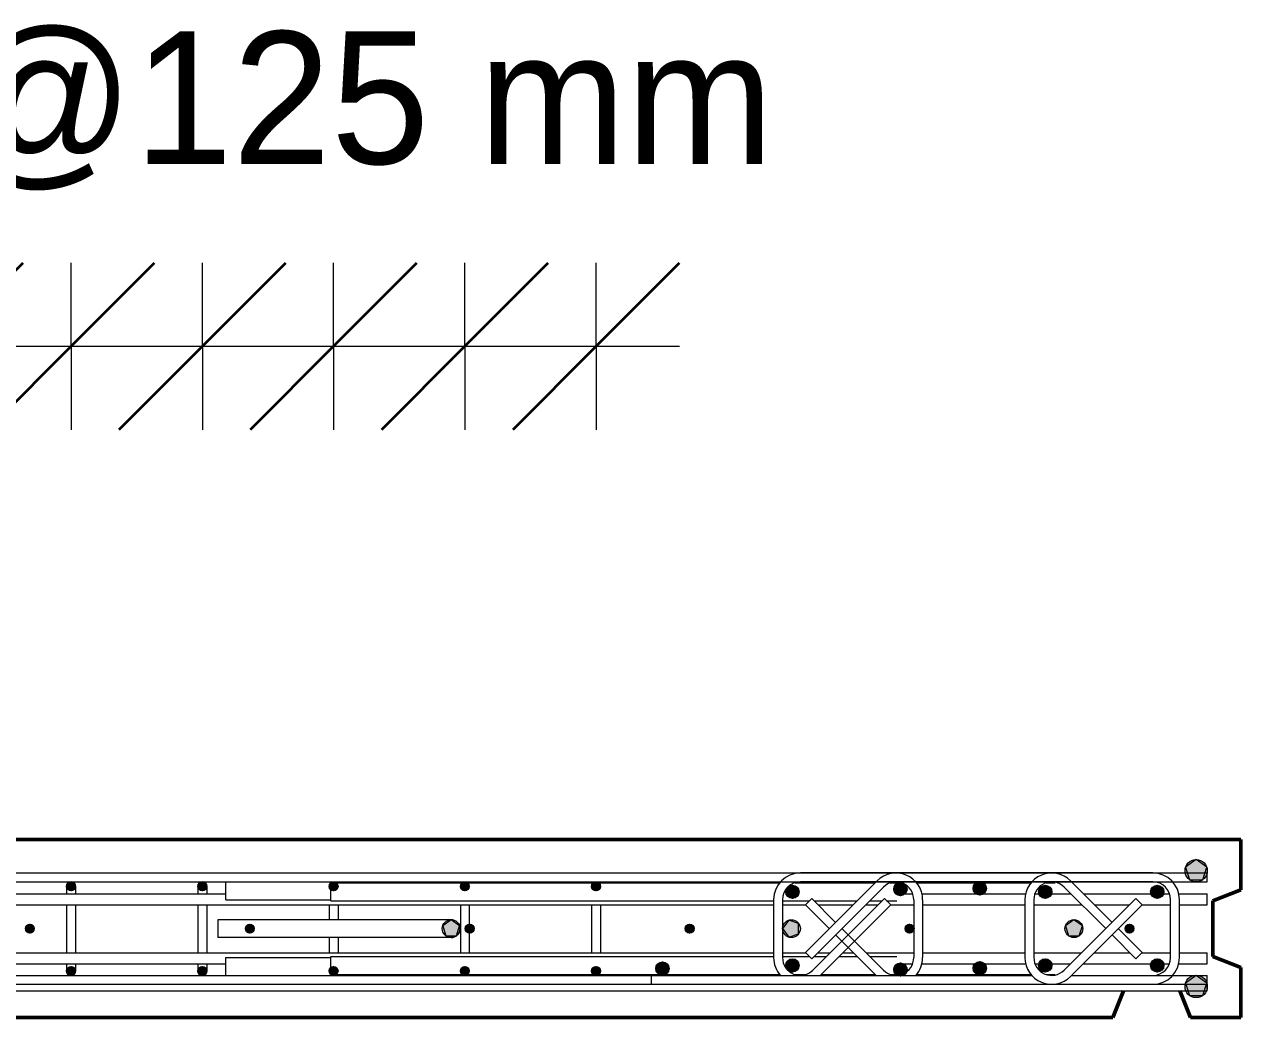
# Model space of a CAD drawing. Header units: millimetres. Extents: x 65464 to 98797, y 2255 to 31386.
# Drawn here: x 97703 to 98797, y 30290 to 31183 of the extents above; entities that cross this region are included whole.
import ezdxf

# ---------------------------------------------------------------- set-up
doc = ezdxf.new("R2010")
doc.units = ezdxf.units.MM
for name, color, linetype, lineweight in [('A-ANNO-DIMS', 211, 'Continuous', 9), ('A-ANNO-DIMS-50', 211, 'Continuous', 9), ('A-WALL', 113, 'Continuous', 25), ('S-RBAR', 171, 'Continuous', 18), ('S-RBAR-IDEN', 171, 'Continuous', 9)]:
    doc.layers.add(name, color=color, linetype=linetype, lineweight=lineweight)
doc.styles.add('Nirmala UI', font='Nirmala.ttf', dxfattribs={"height": 119.0625})
doc.dimstyles.new('Arc_Length_-_2_5mm_Arial_1', dxfattribs={"dimscale": 304.8, "dimtxt": 125.683673, "dimasz": 0.492126, "dimexe": 0.246063, "dimexo": 0.0625, "dimgap": 0.287073, "dimtad": 1, "dimdec": 4, "dimzin": 0, "dimdsep": 46, "dimtxsty": 'Nirmala UI', "dimblk1": 'OBLIQUE', "dimblk2": 'OBLIQUE', "dimsah": 1, "dimcen": 0.09, "dimdle": 0.246063, "dimazin": 0, "dimtfac": 1, "dimtdec": 4, "dimtix": 1, "dimtmove": 0, "dimatfit": 3, "dimfxl": 0.246063, "dimfxlon": 1, "dimtvp": 1, "dimtolj": 1, "dimtzin": 0, "dimarcsym": 2})

# ---------------------------------------------------------------- blocks, each defined once
blk = doc.blocks.new('DIMBLOCK166-Elevation Top1')
at = {"layer": 'A-ANNO-DIMS-50', "lineweight": 35}
for p, q in [((97627.4, 30893.7), (97702.4, 30968.7)), ((97745.4, 30893.7), (97820.4, 30968.7)), ((97627.4, 30893.7), (97552.4, 30818.7)), ((97745.4, 30893.7), (97670.4, 30818.7))]:
    blk.add_line(p, q, dxfattribs=at)
at = {"layer": 'A-ANNO-DIMS-50'}
for p, q in [((97627.4, 30893.7), (97627.4, 30968.7)), ((97745.4, 30893.7), (97745.4, 30968.7)), ((97627.4, 30893.7), (97745.4, 30893.7)), ((97627.4, 30893.7), (97627.4, 30818.7)), ((97745.4, 30893.7), (97745.4, 30818.7))]:
    blk.add_line(p, q, dxfattribs=at)
blk = doc.blocks.new('_Oblique')
at = {"color": 0, "linetype": 'ByBlock', "lineweight": -2}
blk.add_line((-0.5, -0.5), (0.5, 0.5), dxfattribs=at)
blk = doc.blocks.new('DIMBLOCK167-Elevation Top1')
at = {"layer": 'A-ANNO-DIMS-50', "lineweight": 35}
for p, q in [((97745.4, 30893.7), (97820.4, 30968.7)), ((97863.5, 30893.7), (97938.5, 30968.7)), ((97745.4, 30893.7), (97670.4, 30818.7)), ((97863.5, 30893.7), (97788.5, 30818.7))]:
    blk.add_line(p, q, dxfattribs=at)
at = {"layer": 'A-ANNO-DIMS-50'}
for p, q in [((97745.4, 30893.7), (97745.4, 30968.7)), ((97863.5, 30893.7), (97863.5, 30968.7)), ((97745.4, 30893.7), (97863.5, 30893.7)), ((97745.4, 30893.7), (97745.4, 30818.7)), ((97863.5, 30893.7), (97863.5, 30818.7))]:
    blk.add_line(p, q, dxfattribs=at)
blk = doc.blocks.new('DIMBLOCK168-Elevation Top1')
at = {"layer": 'A-ANNO-DIMS-50', "lineweight": 35}
for p, q in [((97863.5, 30893.7), (97938.5, 30968.7)), ((97981.5, 30893.7), (98056.5, 30968.7)), ((97863.5, 30893.7), (97788.5, 30818.7)), ((97981.5, 30893.7), (97906.5, 30818.7))]:
    blk.add_line(p, q, dxfattribs=at)
at = {"layer": 'A-ANNO-DIMS-50'}
for p, q in [((97863.5, 30893.7), (97863.5, 30968.7)), ((97981.5, 30893.7), (97981.5, 30968.7)), ((97863.5, 30893.7), (97981.5, 30893.7)), ((97863.5, 30893.7), (97863.5, 30818.7)), ((97981.5, 30893.7), (97981.5, 30818.7))]:
    blk.add_line(p, q, dxfattribs=at)
blk = doc.blocks.new('DIMBLOCK169-Elevation Top1')
at = {"layer": 'A-ANNO-DIMS-50', "lineweight": 35}
for p, q in [((97981.5, 30893.7), (98056.5, 30968.7)), ((98099.5, 30893.7), (98174.5, 30968.7)), ((97981.5, 30893.7), (97906.5, 30818.7)), ((98099.5, 30893.7), (98024.5, 30818.7))]:
    blk.add_line(p, q, dxfattribs=at)
at = {"layer": 'A-ANNO-DIMS-50'}
for p, q in [((97981.5, 30893.7), (97981.5, 30968.7)), ((98099.5, 30893.7), (98099.5, 30968.7)), ((97981.5, 30893.7), (98099.5, 30893.7)), ((97981.5, 30893.7), (97981.5, 30818.7)), ((98099.5, 30893.7), (98099.5, 30818.7))]:
    blk.add_line(p, q, dxfattribs=at)
blk = doc.blocks.new('DIMBLOCK170-Elevation Top1')
at = {"layer": 'A-ANNO-DIMS-50', "lineweight": 35}
for p, q in [((98099.5, 30893.7), (98174.5, 30968.7)), ((98217.6, 30893.7), (98292.6, 30968.7)), ((98099.5, 30893.7), (98024.5, 30818.7)), ((98217.6, 30893.7), (98142.6, 30818.7))]:
    blk.add_line(p, q, dxfattribs=at)
at = {"layer": 'A-ANNO-DIMS-50'}
for p, q in [((98099.5, 30893.7), (98099.5, 30968.7)), ((98217.6, 30893.7), (98217.6, 30968.7)), ((98099.5, 30893.7), (98292.6, 30893.7)), ((98099.5, 30893.7), (98099.5, 30818.7)), ((98217.6, 30893.7), (98217.6, 30818.7))]:
    blk.add_line(p, q, dxfattribs=at)
blk = doc.blocks.new('DIMBLOCK171-Elevation Top1')
at = {"layer": 'A-ANNO-DIMS-50', "lineweight": 35}
for p, q in [((97037.3, 30893.7), (97112.3, 30968.7)), ((97155.3, 30893.7), (97230.3, 30968.7)), ((97273.3, 30893.7), (97348.3, 30968.7)), ((97391.4, 30893.7), (97466.4, 30968.7)), ((97509.4, 30893.7), (97584.4, 30968.7)), ((97627.4, 30893.7), (97702.4, 30968.7)), ((97745.4, 30893.7), (97820.4, 30968.7)), ((97863.5, 30893.7), (97938.5, 30968.7)), ((97981.5, 30893.7), (98056.5, 30968.7)), ((98099.5, 30893.7), (98174.5, 30968.7)), ((98217.6, 30893.7), (98292.6, 30968.7)), ((97037.3, 30893.7), (96962.3, 30818.7)), ((97155.3, 30893.7), (97080.3, 30818.7)), ((97273.3, 30893.7), (97198.3, 30818.7)), ((97391.4, 30893.7), (97316.4, 30818.7)), ((97509.4, 30893.7), (97434.4, 30818.7)), ((97627.4, 30893.7), (97552.4, 30818.7)), ((97745.4, 30893.7), (97670.4, 30818.7)), ((97863.5, 30893.7), (97788.5, 30818.7)), ((97981.5, 30893.7), (97906.5, 30818.7)), ((98099.5, 30893.7), (98024.5, 30818.7)), ((98217.6, 30893.7), (98142.6, 30818.7))]:
    blk.add_line(p, q, dxfattribs=at)
at = {"layer": 'A-ANNO-DIMS-50'}
for p, q in [((97037.3, 30893.7), (97037.3, 30968.7)), ((97155.3, 30893.7), (97155.3, 30968.7)), ((97273.3, 30893.7), (97273.3, 30968.7)), ((97391.4, 30893.7), (97391.4, 30968.7)), ((97509.4, 30893.7), (97509.4, 30968.7)), ((97627.4, 30893.7), (97627.4, 30968.7)), ((97745.4, 30893.7), (97745.4, 30968.7)), ((97863.5, 30893.7), (97863.5, 30968.7)), ((97981.5, 30893.7), (97981.5, 30968.7)), ((98099.5, 30893.7), (98099.5, 30968.7)), ((98217.6, 30893.7), (98217.6, 30968.7)), ((96962.3, 30893.7), (98292.6, 30893.7)), ((96962.3, 30893.7), (97155.3, 30893.7)), ((97037.3, 30893.7), (97037.3, 30818.7)), ((97155.3, 30893.7), (97273.3, 30893.7)), ((97155.3, 30893.7), (97155.3, 30818.7)), ((97273.3, 30893.7), (97391.4, 30893.7)), ((97273.3, 30893.7), (97273.3, 30818.7)), ((97391.4, 30893.7), (97509.4, 30893.7)), ((97391.4, 30893.7), (97391.4, 30818.7)), ((97509.4, 30893.7), (97627.4, 30893.7)), ((97509.4, 30893.7), (97509.4, 30818.7)), ((97627.4, 30893.7), (97745.4, 30893.7)), ((97627.4, 30893.7), (97627.4, 30818.7)), ((97745.4, 30893.7), (97863.5, 30893.7)), ((97745.4, 30893.7), (97745.4, 30818.7)), ((97863.5, 30893.7), (97981.5, 30893.7)), ((97863.5, 30893.7), (97863.5, 30818.7)), ((97981.5, 30893.7), (98099.5, 30893.7)), ((97981.5, 30893.7), (97981.5, 30818.7)), ((98099.5, 30893.7), (98292.6, 30893.7)), ((98099.5, 30893.7), (98099.5, 30818.7)), ((98217.6, 30893.7), (98217.6, 30818.7))]:
    blk.add_line(p, q, dxfattribs=at)
blk = doc.blocks.new('_None')

msp = doc.modelspace()

# ---------------------------------------------------------------- hatches: boundary and pattern name
at = {"layer": 'S-RBAR'}
h = msp.add_hatch(color=256, dxfattribs=at)
edge = h.paths.add_edge_path()
edge.add_arc((98757.2857, 30422.39395), 10, 0, 360)
for points in [[(98763.16356, 30414.30378), (98766.79627, 30425.48412), (98757.2857, 30432.39395), (98747.77514, 30425.48412), (98751.40785, 30414.30378)], [(97745.44702, 30404.39395), (97749.44702, 30408.39395), (97745.44702, 30412.39395), (97741.44702, 30408.39395)], [(97745.44702, 30404.39395), (97749.44702, 30408.39395), (97745.44702, 30412.39395), (97741.44702, 30408.39395)], [(97863.4739, 30404.39395), (97867.4739, 30408.39395), (97863.4739, 30412.39395), (97859.4739, 30408.39395)], [(97863.4739, 30404.39395), (97867.4739, 30408.39395), (97863.4739, 30412.39395), (97859.4739, 30408.39395)], [(97981.50079, 30404.39395), (97985.50079, 30408.39395), (97981.50079, 30412.39395), (97977.50079, 30408.39395)], [(97981.50079, 30404.39395), (97985.50079, 30408.39395), (97981.50079, 30412.39395), (97977.50079, 30408.39395)], [(98099.52767, 30404.39395), (98103.52767, 30408.39395), (98099.52767, 30412.39395), (98095.52767, 30408.39395)], [(98099.52767, 30404.39395), (98103.52767, 30408.39395), (98099.52767, 30412.39395), (98095.52767, 30408.39395)], [(98217.55456, 30404.39395), (98221.55456, 30408.39395), (98217.55456, 30412.39395), (98213.55456, 30408.39395)], [(98217.55456, 30404.39395), (98221.55456, 30408.39395), (98217.55456, 30412.39395), (98213.55456, 30408.39395)], [(98491.2324, 30399.96501), (98497.2324, 30405.96501), (98491.2324, 30411.96501), (98485.2324, 30405.96501)], [(98562.62517, 30400.59001), (98568.62517, 30406.59001), (98562.62517, 30412.59001), (98556.62517, 30406.59001)], [(98394.21464, 30397.46501), (98400.21464, 30403.46501), (98394.21464, 30409.46501), (98388.21464, 30403.46501)], [(98621.51794, 30397.46501), (98627.51794, 30403.46501), (98621.51794, 30409.46501), (98615.51794, 30403.46501)], [(98722.2857, 30397.46501), (98728.2857, 30403.46501), (98722.2857, 30409.46501), (98716.2857, 30403.46501)], [(98082.58342, 30363.92181), (98091.98799, 30363.92181), (98094.89416, 30372.86608), (98087.2857, 30378.39395), (98079.67725, 30372.86608)], [(98390.81357, 30362.78549), (98399.75784, 30365.69166), (98399.75784, 30375.09623), (98390.81357, 30378.0024), (98385.2857, 30370.39395)], [(98642.58342, 30363.92181), (98651.98799, 30363.92181), (98654.89416, 30372.86608), (98647.2857, 30378.39395), (98639.67725, 30372.86608)], [(97708.39681, 30366.39395), (97712.39681, 30370.39395), (97708.39681, 30374.39395), (97704.39681, 30370.39395)], [(97906.17459, 30366.39395), (97910.17459, 30370.39395), (97906.17459, 30374.39395), (97902.17459, 30370.39395)], [(98103.95237, 30366.39395), (98107.95237, 30370.39395), (98103.95237, 30374.39395), (98099.95237, 30370.39395)], [(98301.73015, 30366.39395), (98305.73015, 30370.39395), (98301.73015, 30374.39395), (98297.73015, 30370.39395)], [(98499.50793, 30366.39395), (98503.50793, 30370.39395), (98499.50793, 30374.39395), (98495.50793, 30370.39395)], [(98697.2857, 30366.39395), (98701.2857, 30370.39395), (98697.2857, 30374.39395), (98693.2857, 30370.39395)], [(97745.44702, 30328.39395), (97749.44702, 30332.39395), (97745.44702, 30336.39395), (97741.44702, 30332.39395)], [(97745.44702, 30328.39395), (97749.44702, 30332.39395), (97745.44702, 30336.39395), (97741.44702, 30332.39395)], [(97863.4739, 30328.39395), (97867.4739, 30332.39395), (97863.4739, 30336.39395), (97859.4739, 30332.39395)], [(97863.4739, 30328.39395), (97867.4739, 30332.39395), (97863.4739, 30336.39395), (97859.4739, 30332.39395)], [(97981.50079, 30328.39395), (97985.50079, 30332.39395), (97981.50079, 30336.39395), (97977.50079, 30332.39395)], [(97981.50079, 30328.39395), (97985.50079, 30332.39395), (97981.50079, 30336.39395), (97977.50079, 30332.39395)], [(98099.52767, 30328.39395), (98103.52767, 30332.39395), (98099.52767, 30336.39395), (98095.52767, 30332.39395)], [(98099.52767, 30328.39395), (98103.52767, 30332.39395), (98099.52767, 30336.39395), (98095.52767, 30332.39395)], [(98217.55456, 30328.39395), (98221.55456, 30332.39395), (98217.55456, 30336.39395), (98213.55456, 30332.39395)], [(98217.55456, 30328.39395), (98221.55456, 30332.39395), (98217.55456, 30336.39395), (98213.55456, 30332.39395)], [(98277.2857, 30328.54126), (98283.2857, 30334.54126), (98277.2857, 30340.54126), (98271.2857, 30334.54126)], [(98394.21464, 30331.32288), (98400.21464, 30337.32288), (98393.88519, 30342.99344), (98388.21464, 30337.32288), (98393.88519, 30331.65232)], [(98491.2324, 30327.57288), (98497.2324, 30333.57288), (98491.2324, 30339.57288), (98485.2324, 30333.57288)], [(98562.61794, 30328.82288), (98568.61794, 30334.82288), (98562.61794, 30340.82288), (98556.61794, 30334.82288)], [(98621.51794, 30331.32288), (98627.51794, 30337.32288), (98621.51794, 30343.32288), (98615.51794, 30337.32288)], [(98722.2857, 30331.32288), (98728.2857, 30337.32288), (98722.2857, 30343.32288), (98716.2857, 30337.32288)], [(98763.16356, 30310.30378), (98766.79627, 30321.48412), (98757.2857, 30328.39395), (98747.77514, 30321.48412), (98751.40785, 30310.30378)]]:
    msp.add_hatch(color=256, dxfattribs=at).paths.add_polyline_path(points)
h = msp.add_hatch(color=256, dxfattribs=at)
edge = h.paths.add_edge_path()
edge.add_arc((97745.44702, 30408.39395), 4, 0, 360)
h = msp.add_hatch(color=256, dxfattribs=at)
edge = h.paths.add_edge_path()
edge.add_arc((97745.44702, 30408.39395), 4, 0, 360)
h = msp.add_hatch(color=256, dxfattribs=at)
edge = h.paths.add_edge_path()
edge.add_arc((97863.4739, 30408.39395), 4, 0, 360)
h = msp.add_hatch(color=256, dxfattribs=at)
edge = h.paths.add_edge_path()
edge.add_arc((97863.4739, 30408.39395), 4, 0, 360)
h = msp.add_hatch(color=256, dxfattribs=at)
edge = h.paths.add_edge_path()
edge.add_arc((97981.50079, 30408.39395), 4, 0, 360)
h = msp.add_hatch(color=256, dxfattribs=at)
edge = h.paths.add_edge_path()
edge.add_arc((97981.50079, 30408.39395), 4, 0, 360)
h = msp.add_hatch(color=256, dxfattribs=at)
edge = h.paths.add_edge_path()
edge.add_arc((98099.52767, 30408.39395), 4, 0, 360)
h = msp.add_hatch(color=256, dxfattribs=at)
edge = h.paths.add_edge_path()
edge.add_arc((98099.52767, 30408.39395), 4, 0, 360)
h = msp.add_hatch(color=256, dxfattribs=at)
edge = h.paths.add_edge_path()
edge.add_arc((98217.55456, 30408.39395), 4, 0, 360)
h = msp.add_hatch(color=256, dxfattribs=at)
edge = h.paths.add_edge_path()
edge.add_arc((98217.55456, 30408.39395), 4, 0, 360)
h = msp.add_hatch(color=256, dxfattribs=at)
edge = h.paths.add_edge_path()
edge.add_arc((98491.2324, 30405.96501), 6, 0, 360)
h = msp.add_hatch(color=256, dxfattribs=at)
edge = h.paths.add_edge_path()
edge.add_arc((98562.62517, 30406.59001), 6, 0, 360)
h = msp.add_hatch(color=256, dxfattribs=at)
edge = h.paths.add_edge_path()
edge.add_arc((98394.21464, 30403.46501), 6, 0, 360)
h = msp.add_hatch(color=256, dxfattribs=at)
edge = h.paths.add_edge_path()
edge.add_arc((98621.51794, 30403.46501), 6, 0, 360)
h = msp.add_hatch(color=256, dxfattribs=at)
edge = h.paths.add_edge_path()
edge.add_arc((98722.2857, 30403.46501), 6, 0, 360)
h = msp.add_hatch(color=256, dxfattribs=at)
edge = h.paths.add_edge_path()
edge.add_arc((98087.2857, 30370.39395), 8, 0, 360)
h = msp.add_hatch(color=256, dxfattribs=at)
edge = h.paths.add_edge_path()
edge.add_arc((98393.2857, 30370.39395), 8, 0, 360)
h = msp.add_hatch(color=256, dxfattribs=at)
edge = h.paths.add_edge_path()
edge.add_arc((98647.2857, 30370.39395), 8, 0, 360)
h = msp.add_hatch(color=256, dxfattribs=at)
edge = h.paths.add_edge_path()
edge.add_arc((97708.39681, 30370.39395), 4, 0, 360)
h = msp.add_hatch(color=256, dxfattribs=at)
edge = h.paths.add_edge_path()
edge.add_arc((97906.17459, 30370.39395), 4, 0, 360)
h = msp.add_hatch(color=256, dxfattribs=at)
edge = h.paths.add_edge_path()
edge.add_arc((98103.95237, 30370.39395), 4, 0, 360)
h = msp.add_hatch(color=256, dxfattribs=at)
edge = h.paths.add_edge_path()
edge.add_arc((98301.73015, 30370.39395), 4, 0, 360)
h = msp.add_hatch(color=256, dxfattribs=at)
edge = h.paths.add_edge_path()
edge.add_arc((98499.50793, 30370.39395), 4, 0, 360)
h = msp.add_hatch(color=256, dxfattribs=at)
edge = h.paths.add_edge_path()
edge.add_arc((98697.2857, 30370.39395), 4, 0, 360)
h = msp.add_hatch(color=256, dxfattribs=at)
edge = h.paths.add_edge_path()
edge.add_arc((97745.44702, 30332.39395), 4, 0, 360)
h = msp.add_hatch(color=256, dxfattribs=at)
edge = h.paths.add_edge_path()
edge.add_arc((97745.44702, 30332.39395), 4, 0, 360)
h = msp.add_hatch(color=256, dxfattribs=at)
edge = h.paths.add_edge_path()
edge.add_arc((97863.4739, 30332.39395), 4, 0, 360)
h = msp.add_hatch(color=256, dxfattribs=at)
edge = h.paths.add_edge_path()
edge.add_arc((97863.4739, 30332.39395), 4, 0, 360)
h = msp.add_hatch(color=256, dxfattribs=at)
edge = h.paths.add_edge_path()
edge.add_arc((97981.50079, 30332.39395), 4, 0, 360)
h = msp.add_hatch(color=256, dxfattribs=at)
edge = h.paths.add_edge_path()
edge.add_arc((97981.50079, 30332.39395), 4, 0, 360)
h = msp.add_hatch(color=256, dxfattribs=at)
edge = h.paths.add_edge_path()
edge.add_arc((98099.52767, 30332.39395), 4, 0, 360)
h = msp.add_hatch(color=256, dxfattribs=at)
edge = h.paths.add_edge_path()
edge.add_arc((98099.52767, 30332.39395), 4, 0, 360)
h = msp.add_hatch(color=256, dxfattribs=at)
edge = h.paths.add_edge_path()
edge.add_arc((98217.55456, 30332.39395), 4, 0, 360)
h = msp.add_hatch(color=256, dxfattribs=at)
edge = h.paths.add_edge_path()
edge.add_arc((98217.55456, 30332.39395), 4, 0, 360)
h = msp.add_hatch(color=256, dxfattribs=at)
edge = h.paths.add_edge_path()
edge.add_arc((98277.2857, 30334.54126), 6, 0, 360)
h = msp.add_hatch(color=256, dxfattribs=at)
edge = h.paths.add_edge_path()
edge.add_arc((98394.21464, 30337.32288), 6, 0, 360)
h = msp.add_hatch(color=256, dxfattribs=at)
edge = h.paths.add_edge_path()
edge.add_arc((98491.2324, 30333.57288), 6, 0, 360)
h = msp.add_hatch(color=256, dxfattribs=at)
edge = h.paths.add_edge_path()
edge.add_arc((98562.61794, 30334.82288), 6, 0, 360)
h = msp.add_hatch(color=256, dxfattribs=at)
edge = h.paths.add_edge_path()
edge.add_arc((98621.51794, 30337.32288), 6, 0, 360)
h = msp.add_hatch(color=256, dxfattribs=at)
edge = h.paths.add_edge_path()
edge.add_arc((98722.2857, 30337.32288), 6, 0, 360)
h = msp.add_hatch(color=256, dxfattribs=at)
edge = h.paths.add_edge_path()
edge.add_arc((98757.2857, 30318.39395), 10, 0, 360)

# ---------------------------------------------------------------- linework, layer by layer
at = {"layer": 'A-WALL', "lineweight": 50}
for p, q in [((98797.2857, 30450.39395), (95037.2857, 30450.39395)), ((98797.2857, 30405.39395), (98797.2857, 30450.39395)), ((98772.2857, 30395.39395), (98797.2857, 30405.39395)), ((98772.2857, 30345.39395), (98772.2857, 30395.39395)), ((98797.2857, 30335.39395), (98772.2857, 30345.39395)), ((98797.2857, 30290.39395), (98797.2857, 30335.39395)), ((98682.2857, 30290.39395), (98691.8857, 30314.39395)), ((98742.6857, 30314.39395), (98752.2857, 30290.39395)), ((96592.2857, 30290.39395), (98682.2857, 30290.39395)), ((98752.2857, 30290.39395), (98797.2857, 30290.39395))]:
    msp.add_line(p, q, dxfattribs=at)
at = {"layer": 'S-RBAR'}
for p, q in [((98757.2857, 30432.39395), (98747.77514, 30425.48412)), ((98766.79627, 30425.48412), (98757.2857, 30432.39395)), ((98747.77514, 30425.48412), (98751.40785, 30414.30378)), ((98763.16356, 30414.30378), (98766.79627, 30425.48412)), ((95067.2857, 30420.39395), (98767.2857, 30420.39395)), ((95067.2857, 30412.39395), (98767.2857, 30412.39395)), ((97745.44702, 30412.39395), (97741.44702, 30408.39395)), ((97745.44702, 30412.39395), (97741.44702, 30408.39395)), ((97749.44702, 30408.39395), (97745.44702, 30412.39395)), ((97749.44702, 30408.39395), (97745.44702, 30412.39395)), ((97863.4739, 30412.39395), (97859.4739, 30408.39395)), ((97863.4739, 30412.39395), (97859.4739, 30408.39395)), ((97867.4739, 30408.39395), (97863.4739, 30412.39395)), ((97867.4739, 30408.39395), (97863.4739, 30412.39395)), ((97884.74037, 30396.39395), (97884.74037, 30412.39395)), ((97981.50079, 30412.39395), (97977.50079, 30408.39395)), ((97981.50079, 30412.39395), (97977.50079, 30408.39395)), ((97978.92635, 30411.46501), (98382.85761, 30411.46501)), ((97978.92635, 30395.46501), (97978.92635, 30411.46501)), ((97985.50079, 30408.39395), (97981.50079, 30412.39395)), ((97985.50079, 30408.39395), (97981.50079, 30412.39395)), ((98099.52767, 30412.39395), (98095.52767, 30408.39395)), ((98099.52767, 30412.39395), (98095.52767, 30408.39395)), ((98103.52767, 30408.39395), (98099.52767, 30412.39395)), ((98103.52767, 30408.39395), (98099.52767, 30412.39395)), ((98217.55456, 30412.39395), (98213.55456, 30408.39395)), ((98217.55456, 30412.39395), (98213.55456, 30408.39395)), ((98221.55456, 30408.39395), (98217.55456, 30412.39395)), ((98221.55456, 30408.39395), (98217.55456, 30412.39395)), ((98396.21816, 30411.46501), (98468.41565, 30411.46501)), ((98718.2857, 30420.39395), (98401.2857, 30420.39395)), ((98718.2857, 30412.39395), (98401.2857, 30412.39395)), ((98405.96842, 30349.01779), (98470.31514, 30413.36451)), ((98482.21816, 30411.46501), (98492.35325, 30411.46501)), ((98491.2324, 30411.96501), (98485.2324, 30405.96501)), ((98497.2324, 30405.96501), (98491.2324, 30411.96501)), ((98505.7138, 30411.46501), (98608.85761, 30411.46501)), ((98562.62517, 30412.59001), (98556.62517, 30406.59001)), ((98568.62517, 30406.59001), (98562.62517, 30412.59001)), ((98622.21816, 30411.46501), (98630.43658, 30411.46501)), ((98681.56997, 30376.0508), (98644.25627, 30413.36451)), ((98751.40785, 30414.30378), (98763.16356, 30414.30378)), ((98767.2857, 30412.39395), (98767.2857, 30420.39395)), ((95067.2857, 30401.73625), (97884.74033, 30401.73625)), ((97741.44702, 30408.39395), (97741.44702, 30401.89415)), ((97741.44702, 30408.39395), (97745.44702, 30404.39395)), ((97741.44702, 30408.39395), (97745.44702, 30404.39395)), ((97745.44702, 30404.39395), (97749.44702, 30408.39395)), ((97745.44702, 30404.39395), (97749.44702, 30408.39395)), ((97749.44702, 30408.39395), (97749.44702, 30401.89415)), ((97859.4739, 30408.39395), (97859.4739, 30401.89415)), ((97859.4739, 30408.39395), (97863.4739, 30404.39395)), ((97859.4739, 30408.39395), (97863.4739, 30404.39395)), ((97863.4739, 30404.39395), (97867.4739, 30408.39395)), ((97863.4739, 30404.39395), (97867.4739, 30408.39395)), ((97867.4739, 30408.39395), (97867.4739, 30401.89415)), ((97977.50079, 30408.39395), (97981.50079, 30404.39395)), ((97977.50079, 30408.39395), (97981.50079, 30404.39395)), ((97981.50079, 30404.39395), (97985.50079, 30408.39395)), ((97981.50079, 30404.39395), (97985.50079, 30408.39395)), ((98095.52767, 30408.39395), (98099.52767, 30404.39395)), ((98095.52767, 30408.39395), (98099.52767, 30404.39395)), ((98099.52767, 30404.39395), (98103.52767, 30408.39395)), ((98099.52767, 30404.39395), (98103.52767, 30408.39395)), ((98213.55456, 30408.39395), (98217.55456, 30404.39395)), ((98213.55456, 30408.39395), (98217.55456, 30404.39395)), ((98217.55456, 30404.39395), (98221.55456, 30408.39395)), ((98217.55456, 30404.39395), (98221.55456, 30408.39395)), ((98394.21464, 30409.46501), (98388.21464, 30403.46501)), ((98388.21464, 30403.46501), (98394.21464, 30397.46501)), ((98400.21464, 30403.46501), (98394.21464, 30409.46501)), ((98394.21464, 30397.46501), (98400.21464, 30403.46501)), ((98411.62528, 30343.36094), (98475.972, 30407.70766)), ((98485.2324, 30405.96501), (98491.2324, 30399.96501)), ((98488.19697, 30401.73625), (98502.24297, 30401.73625)), ((98491.2324, 30399.96501), (98497.2324, 30405.96501)), ((98510.58238, 30401.73625), (98603.98903, 30401.73625)), ((98556.62517, 30406.59001), (98562.62517, 30400.59001)), ((98562.62517, 30400.59001), (98568.62517, 30406.59001)), ((98612.32844, 30401.73625), (98644.57082, 30401.73625)), ((98621.51794, 30409.46501), (98615.51794, 30403.46501)), ((98615.51794, 30403.46501), (98621.51794, 30397.46501)), ((98627.51794, 30403.46501), (98621.51794, 30409.46501)), ((98621.51794, 30397.46501), (98627.51794, 30403.46501)), ((98675.91312, 30370.39395), (98638.59941, 30407.70766)), ((98655.88453, 30401.73625), (98733.24297, 30401.73625)), ((98722.2857, 30409.46501), (98716.2857, 30403.46501)), ((98716.2857, 30403.46501), (98722.2857, 30397.46501)), ((98728.2857, 30403.46501), (98722.2857, 30409.46501)), ((98722.2857, 30397.46501), (98728.2857, 30403.46501)), ((98741.58238, 30401.73625), (98767.2857, 30401.73625)), ((98767.2857, 30391.73625), (98767.2857, 30401.73625)), ((95067.2857, 30391.73625), (98377.2857, 30391.73625)), ((97741.44702, 30392.08503), (97741.44702, 30388.39395)), ((97741.44702, 30388.39395), (97741.44702, 30352.39395)), ((97749.44702, 30392.08503), (97749.44702, 30388.39395)), ((97749.44702, 30388.39395), (97749.44702, 30352.39395)), ((97859.4739, 30392.08503), (97859.4739, 30388.39395)), ((97859.4739, 30388.39395), (97859.4739, 30352.39395)), ((97867.4739, 30392.08503), (97867.4739, 30388.39395)), ((97867.4739, 30388.39395), (97867.4739, 30352.39395)), ((97884.74037, 30396.39395), (97978.92528, 30396.39395)), ((97977.50079, 30392.08503), (97977.50079, 30388.39395)), ((97977.50079, 30388.39395), (97977.50079, 30378.39395)), ((97978.92635, 30395.46501), (98377.2857, 30395.46501)), ((97985.50079, 30392.08503), (97985.50079, 30388.39395)), ((97985.50079, 30388.39395), (97985.50079, 30378.39395)), ((98095.52767, 30392.08503), (98095.52767, 30388.39395)), ((98095.52767, 30388.39395), (98095.52767, 30352.39395)), ((98103.52767, 30392.08503), (98103.52767, 30388.39395)), ((98103.52767, 30388.39395), (98103.52767, 30352.39395)), ((98213.55456, 30392.08503), (98213.55456, 30388.39395)), ((98213.55456, 30388.39395), (98213.55456, 30352.39395)), ((98221.55456, 30392.08503), (98221.55456, 30388.39395)), ((98221.55456, 30388.39395), (98221.55456, 30352.39395)), ((98377.2857, 30396.39395), (98377.2857, 30344.39395)), ((98385.2857, 30396.39395), (98385.2857, 30344.39395)), ((98385.2857, 30395.46501), (98409.66334, 30395.46501)), ((98385.2857, 30391.73625), (98405.96842, 30391.73625)), ((98411.62528, 30397.42696), (98405.96842, 30391.7701)), ((98427.34458, 30370.39395), (98405.96842, 30391.7701)), ((98433.00143, 30376.0508), (98411.62528, 30397.42696)), ((98412.59941, 30333.08024), (98476.94613, 30397.42696)), ((98413.58722, 30395.46501), (98452.41565, 30395.46501)), ((98417.31599, 30391.73625), (98448.68688, 30391.73625)), ((98419.22683, 30328.39395), (98482.60298, 30391.7701)), ((98460.00059, 30391.73625), (98471.25542, 30391.73625)), ((98463.72935, 30395.46501), (98474.98419, 30395.46501)), ((98482.60298, 30391.7701), (98476.94613, 30397.42696)), ((98478.90807, 30395.46501), (98488.1954, 30395.46501)), ((98482.60298, 30391.73625), (98503.2857, 30391.73625)), ((98503.2857, 30396.39395), (98503.2857, 30344.39395)), ((98511.2857, 30396.39395), (98511.2857, 30344.39395)), ((98511.2857, 30391.73625), (98603.2857, 30391.73625)), ((98603.2857, 30396.39395), (98603.2857, 30344.39395)), ((98611.2857, 30396.39395), (98611.2857, 30344.39395)), ((98611.2857, 30391.73625), (98654.57082, 30391.73625)), ((98638.59941, 30333.08024), (98702.94613, 30397.42696)), ((98644.25627, 30327.42338), (98708.60298, 30391.7701)), ((98665.88453, 30391.73625), (98697.25542, 30391.73625)), ((98708.60298, 30391.7701), (98702.94613, 30397.42696)), ((98708.60298, 30391.73625), (98734.2857, 30391.73625)), ((98734.2857, 30344.39395), (98734.2857, 30396.39395)), ((98742.2857, 30344.39395), (98742.2857, 30396.39395)), ((98742.2857, 30391.73625), (98767.2857, 30391.73625)), ((98047.2857, 30378.39395), (97877.2857, 30378.39395)), ((97877.2857, 30378.39395), (97877.2857, 30362.39395)), ((98087.2857, 30378.39395), (98047.2857, 30378.39395)), ((98087.2857, 30378.39395), (98079.67725, 30372.86608)), ((98094.89416, 30372.86608), (98087.2857, 30378.39395)), ((98390.81357, 30378.0024), (98385.2857, 30370.39395)), ((98399.75784, 30375.09623), (98390.81357, 30378.0024)), ((98647.2857, 30378.39395), (98639.67725, 30372.86608)), ((98654.89416, 30372.86608), (98647.2857, 30378.39395)), ((97708.39681, 30374.39395), (97704.39681, 30370.39395)), ((97704.39681, 30370.39395), (97708.39681, 30366.39395)), ((97712.39681, 30370.39395), (97708.39681, 30374.39395)), ((97708.39681, 30366.39395), (97712.39681, 30370.39395)), ((97906.17459, 30374.39395), (97902.17459, 30370.39395)), ((97902.17459, 30370.39395), (97906.17459, 30366.39395)), ((97910.17459, 30370.39395), (97906.17459, 30374.39395)), ((97906.17459, 30366.39395), (97910.17459, 30370.39395)), ((98079.67725, 30372.86608), (98082.58342, 30363.92181)), ((98091.98799, 30363.92181), (98094.89416, 30372.86608)), ((98103.95237, 30374.39395), (98099.95237, 30370.39395)), ((98099.95237, 30370.39395), (98103.95237, 30366.39395)), ((98107.95237, 30370.39395), (98103.95237, 30374.39395)), ((98103.95237, 30366.39395), (98107.95237, 30370.39395)), ((98301.73015, 30374.39395), (98297.73015, 30370.39395)), ((98297.73015, 30370.39395), (98301.73015, 30366.39395)), ((98305.73015, 30370.39395), (98301.73015, 30374.39395)), ((98301.73015, 30366.39395), (98305.73015, 30370.39395)), ((98385.2857, 30370.39395), (98390.81357, 30362.78549)), ((98399.75784, 30365.69166), (98399.75784, 30375.09623)), ((98475.972, 30333.08024), (98438.65829, 30370.39395)), ((98499.50793, 30374.39395), (98495.50793, 30370.39395)), ((98495.50793, 30370.39395), (98499.50793, 30366.39395)), ((98503.50793, 30370.39395), (98499.50793, 30374.39395)), ((98499.50793, 30366.39395), (98503.50793, 30370.39395)), ((98639.67725, 30372.86608), (98642.58342, 30363.92181)), ((98651.98799, 30363.92181), (98654.89416, 30372.86608)), ((98708.60298, 30349.01779), (98687.22683, 30370.39395)), ((98697.2857, 30374.39395), (98693.2857, 30370.39395)), ((98693.2857, 30370.39395), (98697.2857, 30366.39395)), ((98701.2857, 30370.39395), (98697.2857, 30374.39395)), ((98697.2857, 30366.39395), (98701.2857, 30370.39395)), ((98047.2857, 30362.39395), (97877.2857, 30362.39395)), ((97977.50079, 30362.39395), (97977.50079, 30352.39395)), ((97985.50079, 30362.39395), (97985.50079, 30352.39395)), ((98087.2857, 30362.39395), (98047.2857, 30362.39395)), ((98082.58342, 30363.92181), (98091.98799, 30363.92181)), ((98390.81357, 30362.78549), (98399.75784, 30365.69166)), ((98469.34458, 30328.39395), (98433.00143, 30364.73709)), ((98642.58342, 30363.92181), (98651.98799, 30363.92181)), ((98702.94613, 30343.36094), (98681.56997, 30364.73709)), ((95067.2857, 30348.69315), (98377.2857, 30348.69315)), ((97741.44702, 30352.39395), (97741.44702, 30348.31227)), ((97749.44702, 30352.39395), (97749.44702, 30348.31227)), ((97859.4739, 30352.39395), (97859.4739, 30348.31227)), ((97867.4739, 30352.39395), (97867.4739, 30348.31227)), ((97884.74037, 30344.39395), (97978.92528, 30344.39395)), ((97884.74037, 30328.39395), (97884.74037, 30344.39395)), ((97977.50079, 30352.39395), (97977.50079, 30348.31227)), ((97978.92635, 30345.32288), (98377.2857, 30345.32288)), ((97978.92635, 30329.32288), (97978.92635, 30345.32288)), ((97985.50079, 30352.39395), (97985.50079, 30348.31227)), ((98095.52767, 30352.39395), (98095.52767, 30348.31227)), ((98103.52767, 30352.39395), (98103.52767, 30348.31227)), ((98213.55456, 30352.39395), (98213.55456, 30348.31227)), ((98221.55456, 30352.39395), (98221.55456, 30348.31227)), ((98385.2857, 30348.69315), (98406.29307, 30348.69315)), ((98385.2857, 30345.32288), (98409.66334, 30345.32288)), ((98411.62528, 30343.36094), (98405.96842, 30349.01779)), ((98413.58722, 30345.32288), (98424.84205, 30345.32288)), ((98416.95749, 30348.69315), (98428.21232, 30348.69315)), ((98436.15576, 30345.32288), (98452.41565, 30345.32288)), ((98439.52603, 30348.69315), (98449.04538, 30348.69315)), ((98460.35909, 30348.69315), (98503.2857, 30348.69315)), ((98463.72935, 30345.32288), (98488.1954, 30345.32288)), ((98511.2857, 30348.69315), (98603.2857, 30348.69315)), ((98611.2857, 30348.69315), (98654.21232, 30348.69315)), ((98665.52603, 30348.69315), (98697.61392, 30348.69315)), ((98708.60298, 30349.01779), (98702.94613, 30343.36094)), ((98708.27834, 30348.69315), (98734.2857, 30348.69315)), ((98742.2857, 30348.69315), (98767.2857, 30348.69315)), ((98767.2857, 30338.69315), (98767.2857, 30348.69315)), ((95067.2857, 30338.69315), (97884.74033, 30338.69315)), ((97741.44702, 30338.25181), (97741.44702, 30332.39395)), ((97745.44702, 30336.39395), (97741.44702, 30332.39395)), ((97745.44702, 30336.39395), (97741.44702, 30332.39395)), ((97749.44702, 30332.39395), (97745.44702, 30336.39395)), ((97749.44702, 30332.39395), (97745.44702, 30336.39395)), ((97749.44702, 30338.25181), (97749.44702, 30332.39395)), ((97859.4739, 30338.25181), (97859.4739, 30332.39395)), ((97863.4739, 30336.39395), (97859.4739, 30332.39395)), ((97863.4739, 30336.39395), (97859.4739, 30332.39395)), ((97867.4739, 30332.39395), (97863.4739, 30336.39395)), ((97867.4739, 30332.39395), (97863.4739, 30336.39395)), ((97867.4739, 30338.25181), (97867.4739, 30332.39395)), ((97981.50079, 30336.39395), (97977.50079, 30332.39395)), ((97981.50079, 30336.39395), (97977.50079, 30332.39395)), ((97985.50079, 30332.39395), (97981.50079, 30336.39395)), ((97985.50079, 30332.39395), (97981.50079, 30336.39395)), ((98099.52767, 30336.39395), (98095.52767, 30332.39395)), ((98099.52767, 30336.39395), (98095.52767, 30332.39395)), ((98103.52767, 30332.39395), (98099.52767, 30336.39395)), ((98103.52767, 30332.39395), (98099.52767, 30336.39395)), ((98217.55456, 30336.39395), (98213.55456, 30332.39395)), ((98217.55456, 30336.39395), (98213.55456, 30332.39395)), ((98221.55456, 30332.39395), (98217.55456, 30336.39395)), ((98221.55456, 30332.39395), (98217.55456, 30336.39395)), ((98277.2857, 30340.54126), (98271.2857, 30334.54126)), ((98271.2857, 30334.54126), (98277.2857, 30328.54126)), ((98283.2857, 30334.54126), (98277.2857, 30340.54126)), ((98277.2857, 30328.54126), (98283.2857, 30334.54126)), ((98393.88519, 30342.99344), (98388.21464, 30337.32288)), ((98388.21464, 30337.32288), (98393.88519, 30331.65232)), ((98400.21464, 30337.32288), (98393.88519, 30342.99344)), ((98394.21464, 30331.32288), (98400.21464, 30337.32288)), ((98491.2324, 30339.57288), (98485.2324, 30333.57288)), ((98485.2324, 30333.57288), (98491.2324, 30327.57288)), ((98488.19697, 30338.69315), (98502.09447, 30338.69315)), ((98497.2324, 30333.57288), (98491.2324, 30339.57288)), ((98491.2324, 30327.57288), (98497.2324, 30333.57288)), ((98510.53518, 30338.69315), (98604.03623, 30338.69315)), ((98562.61794, 30340.82288), (98556.61794, 30334.82288)), ((98556.61794, 30334.82288), (98562.61794, 30328.82288)), ((98568.61794, 30334.82288), (98562.61794, 30340.82288)), ((98562.61794, 30328.82288), (98568.61794, 30334.82288)), ((98612.47694, 30338.69315), (98644.21232, 30338.69315)), ((98621.51794, 30343.32288), (98615.51794, 30337.32288)), ((98615.51794, 30337.32288), (98621.51794, 30331.32288)), ((98627.51794, 30337.32288), (98621.51794, 30343.32288)), ((98621.51794, 30331.32288), (98627.51794, 30337.32288)), ((98655.52603, 30338.69315), (98733.09447, 30338.69315)), ((98722.2857, 30343.32288), (98716.2857, 30337.32288)), ((98716.2857, 30337.32288), (98722.2857, 30331.32288)), ((98728.2857, 30337.32288), (98722.2857, 30343.32288)), ((98722.2857, 30331.32288), (98728.2857, 30337.32288)), ((98741.53518, 30338.69315), (98767.2857, 30338.69315)), ((95067.2857, 30328.39395), (98609.5704, 30328.39395)), ((97741.44702, 30332.39395), (97745.44702, 30328.39395)), ((97741.44702, 30332.39395), (97745.44702, 30328.39395)), ((97745.44702, 30328.39395), (97749.44702, 30332.39395)), ((97745.44702, 30328.39395), (97749.44702, 30332.39395)), ((97859.4739, 30332.39395), (97863.4739, 30328.39395)), ((97859.4739, 30332.39395), (97863.4739, 30328.39395)), ((97863.4739, 30328.39395), (97867.4739, 30332.39395)), ((97863.4739, 30328.39395), (97867.4739, 30332.39395)), ((97977.50079, 30332.39395), (97981.50079, 30328.39395)), ((97977.50079, 30332.39395), (97981.50079, 30328.39395)), ((97978.92635, 30329.32288), (98382.85761, 30329.32288)), ((97981.50079, 30328.39395), (97985.50079, 30332.39395)), ((97981.50079, 30328.39395), (97985.50079, 30332.39395)), ((98095.52767, 30332.39395), (98099.52767, 30328.39395)), ((98095.52767, 30332.39395), (98099.52767, 30328.39395)), ((98099.52767, 30328.39395), (98103.52767, 30332.39395)), ((98099.52767, 30328.39395), (98103.52767, 30332.39395)), ((98213.55456, 30332.39395), (98217.55456, 30328.39395)), ((98213.55456, 30332.39395), (98217.55456, 30328.39395)), ((98217.55456, 30328.39395), (98221.55456, 30332.39395)), ((98217.55456, 30328.39395), (98221.55456, 30332.39395)), ((98267.2857, 30328.39395), (98609.5704, 30328.39395)), ((98267.2857, 30320.39395), (98267.2857, 30328.39395)), ((98393.88519, 30331.65232), (98394.21464, 30331.32288)), ((98396.21816, 30329.32288), (98406.35325, 30329.32288)), ((98420.15576, 30329.32288), (98468.41565, 30329.32288)), ((98482.21816, 30329.32288), (98492.35325, 30329.32288)), ((98505.7138, 30329.32288), (98608.85761, 30329.32288)), ((98622.21816, 30329.32288), (98630.43658, 30329.32288)), ((98645.22683, 30328.39395), (98718.2857, 30328.39395)), ((98645.22683, 30328.39395), (98767.2857, 30328.39395)), ((98757.2857, 30328.39395), (98747.77514, 30321.48412)), ((98766.79627, 30321.48412), (98757.2857, 30328.39395)), ((98767.2857, 30320.39395), (98767.2857, 30328.39395)), ((95067.2857, 30320.39395), (98767.2857, 30320.39395)), ((96437.2857, 30314.39395), (98767.2857, 30314.39395)), ((98267.2857, 30320.39395), (98718.2857, 30320.39395)), ((98747.77514, 30321.48412), (98751.40785, 30310.30378)), ((98763.16356, 30310.30378), (98766.79627, 30321.48412)), ((98767.2857, 30314.39395), (98767.2857, 30320.39395)), ((98751.40785, 30310.30378), (98763.16356, 30310.30378))]:
    msp.add_line(p, q, dxfattribs=at)
for centre, radius in [((98757.2857, 30422.39395), 10), ((97745.44702, 30408.39395), 4), ((97745.44702, 30408.39395), 4), ((97863.4739, 30408.39395), 4), ((97863.4739, 30408.39395), 4), ((97981.50079, 30408.39395), 4), ((97981.50079, 30408.39395), 4), ((98099.52767, 30408.39395), 4), ((98099.52767, 30408.39395), 4), ((98217.55456, 30408.39395), 4), ((98217.55456, 30408.39395), 4), ((98491.2324, 30405.96501), 6), ((98562.62517, 30406.59001), 6), ((98394.21464, 30403.46501), 6), ((98621.51794, 30403.46501), 6), ((98722.2857, 30403.46501), 6), ((98087.2857, 30370.39395), 8), ((98393.2857, 30370.39395), 8), ((98647.2857, 30370.39395), 8), ((97708.39681, 30370.39395), 4), ((97906.17459, 30370.39395), 4), ((98103.95237, 30370.39395), 4), ((98301.73015, 30370.39395), 4), ((98499.50793, 30370.39395), 4), ((98697.2857, 30370.39395), 4), ((97745.44702, 30332.39395), 4), ((97745.44702, 30332.39395), 4), ((97863.4739, 30332.39395), 4), ((97863.4739, 30332.39395), 4), ((97981.50079, 30332.39395), 4), ((97981.50079, 30332.39395), 4), ((98099.52767, 30332.39395), 4), ((98099.52767, 30332.39395), 4), ((98217.55456, 30332.39395), 4), ((98217.55456, 30332.39395), 4), ((98277.2857, 30334.54126), 6), ((98394.21464, 30337.32288), 6), ((98491.2324, 30333.57288), 6), ((98562.61794, 30334.82288), 6), ((98621.51794, 30337.32288), 6), ((98722.2857, 30337.32288), 6), ((98757.2857, 30318.39395), 10)]:
    msp.add_circle(centre, radius, dxfattribs=at)
for centre, radius, start, end in [((97745.44702, 30408.39395), 4, 0, 180), ((97863.4739, 30408.39395), 4, 0, 180), ((98401.2857, 30396.39395), 24, 90, 180), ((98401.2857, 30396.39395), 16, 90, 180), ((98487.2857, 30396.39395), 24, 0, 135), ((98487.2857, 30396.39395), 16, 0, 135), ((98627.2857, 30396.39395), 24, 45, 180), ((98627.2857, 30396.39395), 16, 45, 180), ((98718.2857, 30396.39395), 24, 0, 90), ((98718.2857, 30396.39395), 16, 360, 90), ((98087.2857, 30370.39395), 8, 270, 90), ((98401.2857, 30344.39395), 24, 180, 222.07106781), ((98401.2857, 30344.39395), 16, 180, 315), ((98487.2857, 30344.39395), 16, 225, 360), ((98487.2857, 30344.39395), 24, 317.92893219, 360), ((98627.2857, 30344.39395), 24, 180, 315), ((98627.2857, 30344.39395), 16, 180, 315), ((98718.2857, 30344.39395), 16, 270, 0), ((98718.2857, 30344.39395), 24, 270, 360), ((97745.44702, 30332.39395), 4, 180, 0), ((97863.4739, 30332.39395), 4, 180, 0)]:
    msp.add_arc(centre, radius, start, end, dxfattribs=at)

# ---------------------------------------------------------------- texts
at = {"layer": 'S-RBAR-IDEN', "insert": (96923.85861, 31176.69696), "char_height": 119.0625, "width": 1787.763125, "attachment_point": 1, "style": 'Nirmala UI'}
msp.add_mtext('T8 UBAR @125 mm', dxfattribs=at)

# ---------------------------------------------------------------- dimensions: what is measured, and where the dimension line sits
at = {"layer": 'A-ANNO-DIMS'}
for base, p1, p2, text, override, picture, middle in [((98217.55456, 30893.70038), (97037.2857, 30818.70038), (98217.55456, 30818.70038), '1180', {"dimpost": '<>', "dimblk1": 'None', "dimblk2": 'None', "dimsah": 1, "dimfxl": 1180.268854}, 'DIMBLOCK171-Elevation Top1', (97627.42013, 31043.09794)), ((97745.44702, 30893.70038), (97627.42013, 30818.70038), (97745.44702, 30818.70038), ' ', {"dimpost": '<>', "dimfxl": 118.026885}, 'DIMBLOCK166-Elevation Top1', (97686.43357, 30893.70038)), ((97863.4739, 30893.70038), (97745.44702, 30818.70038), (97863.4739, 30818.70038), ' ', {"dimpost": '<>', "dimfxl": 118.026885}, 'DIMBLOCK167-Elevation Top1', (97804.46046, 30893.70038)), ((97981.50079, 30893.70038), (97863.4739, 30818.70038), (97981.50079, 30818.70038), ' ', {"dimpost": '<>', "dimfxl": 118.026885}, 'DIMBLOCK168-Elevation Top1', (97922.48734, 30893.70038)), ((98099.52767, 30893.70038), (97981.50079, 30818.70038), (98099.52767, 30818.70038), ' ', {"dimpost": '<>', "dimfxl": 118.026885}, 'DIMBLOCK169-Elevation Top1', (98040.51423, 30893.70038)), ((98217.55456, 30893.70038), (98099.52767, 30818.70038), (98217.55456, 30818.70038), ' ', {"dimpost": '<>', "dimfxl": 118.026885}, 'DIMBLOCK170-Elevation Top1', (98158.54112, 30893.70038))]:
    dim = msp.add_linear_dim(base=base, p1=p1, p2=p2, text=text, dimstyle='Arc_Length_-_2_5mm_Arial_1', override=override, dxfattribs=at)
    dim.commit()
    dim.dimension.update_dxf_attribs({"geometry": picture, "text_midpoint": middle})

doc.saveas('drawing.dxf')
